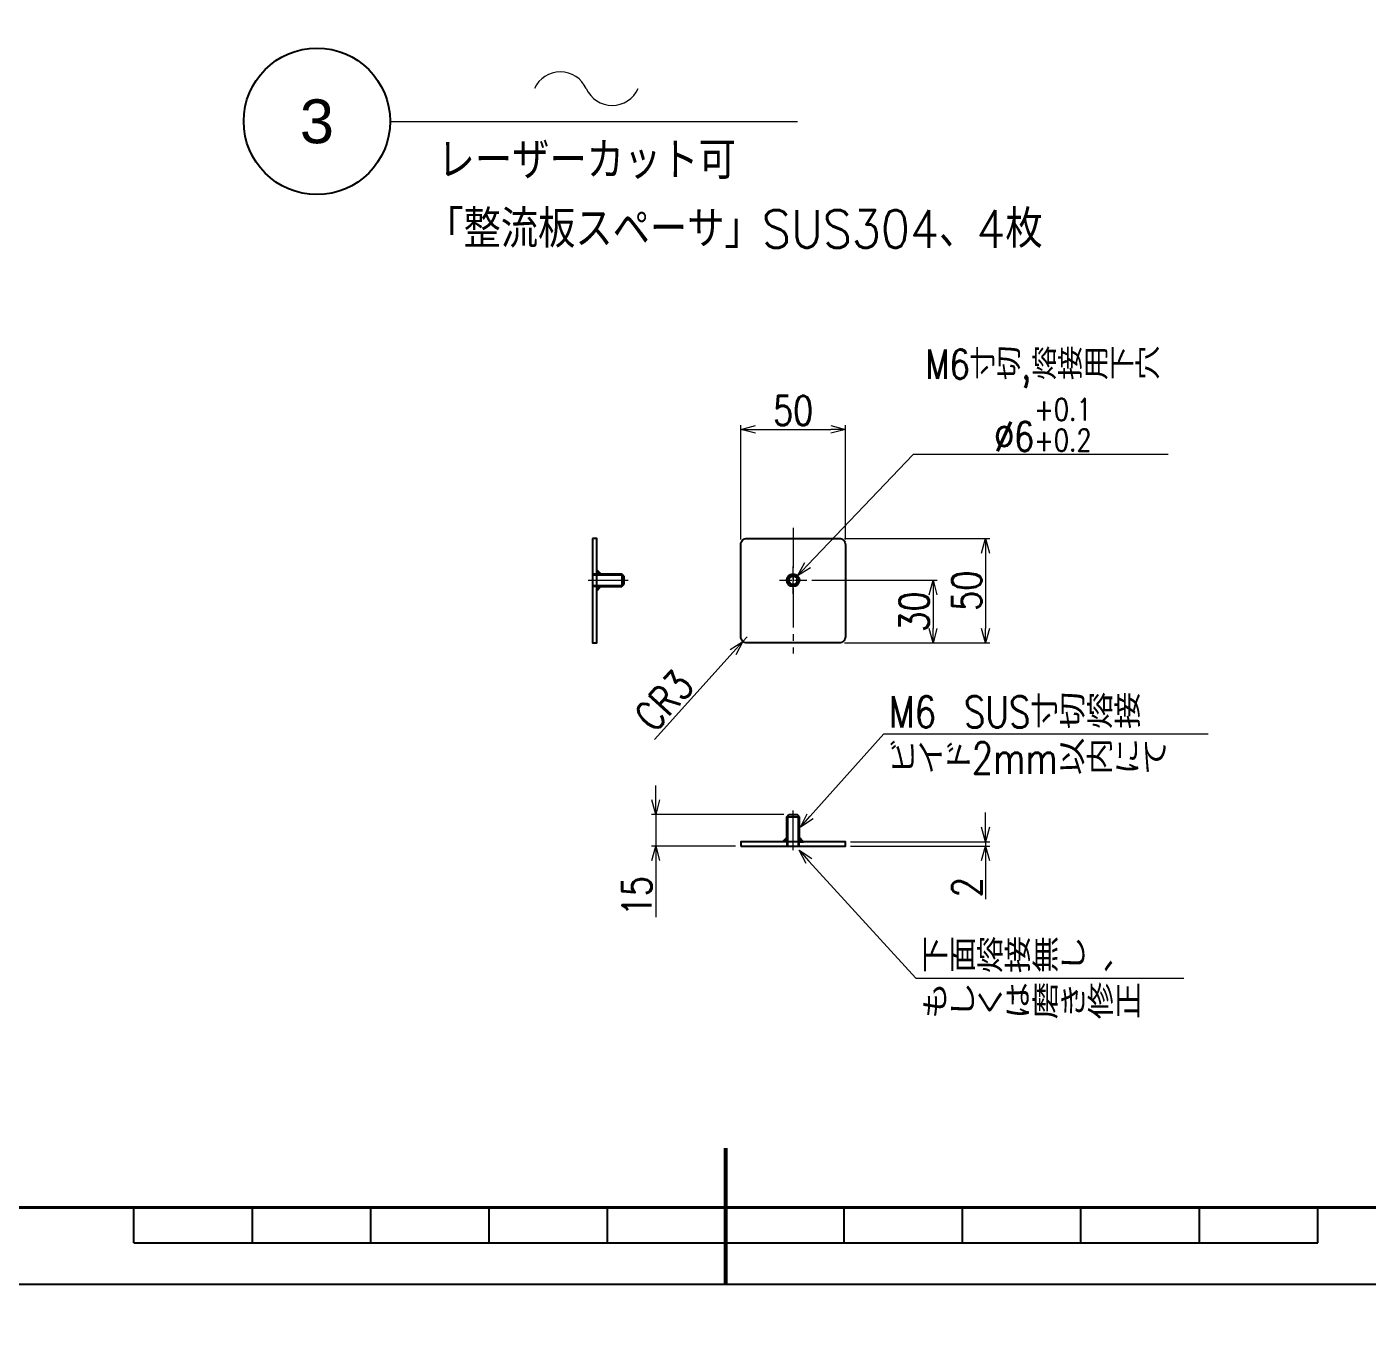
# Model space of a CAD drawing. Header units: millimetres. Extents: x 0 to 70370, y 0 to 11543.
# Drawn here: x 23230 to 23871, y 933 to 1553 of the extents above; entities that cross this region are included whole.
import ezdxf
from ezdxf import colors
from ezdxf.entities.mleader import LeaderData, LeaderLine
from ezdxf.enums import TextEntityAlignment as Align
from ezdxf.math import Vec2, Vec3

# ---------------------------------------------------------------- set-up
doc = ezdxf.new("R2010")
doc.units = ezdxf.units.MM
doc.linetypes.add('CENTER2', pattern=[28.575, 19.05, -3.175, 3.175, -3.175])
doc.linetypes.add('HIDDEN2', pattern=[4.7625, 3.175, -1.5875])
for name, color, linetype, lineweight in [('01_外形線', 7, 'Continuous', 25), ('02_細線', 5, 'Continuous', 13), ('03_かくれ線', 6, 'HIDDEN2', 13), ('04_中心線', 1, 'CENTER2', 9), ('06_文字', 7, 'Continuous', 13), ('07_寸法線', 3, 'Continuous', 9), ('99_図枠', 7, 'Continuous', 40)]:
    doc.layers.add(name, color=color, linetype=linetype, lineweight=lineweight)
doc.styles.add('KSS_TXT', font='txt.shx', dxfattribs={"bigfont": 'extfont2.shx'})
doc.styles.get("Standard").update_dxf_attribs({"font": 'arial.ttf'})
doc.styles.add('寸法用', font='simplex.shx', dxfattribs={"width": 0.8, "bigfont": '@extfont2.shx'})
doc.dimstyles.new('機械製図用', dxfattribs={"dimtxt": 3.5, "dimasz": 3.5, "dimexe": 2, "dimexo": 0, "dimgap": 1.2, "dimtad": 1, "dimdsep": 46, "dimtxsty": '寸法用', "dimblk": 'OPEN30', "dimcen": 0, "dimclrd": 256, "dimclre": 256, "dimclrt": 7, "dimazin": 2, "dimtm": 1e-09, "dimtfac": 0.75, "dimtmove": 0, "dimatfit": 3, "dimldrblk": 'OPEN30', "dimfxl": 1, "dimlwd": -1, "dimlwe": -1, "dimarcsym": 0})
doc.dimstyles.new('機械製図用$3', dxfattribs={"dimtxt": 3.5, "dimasz": 3.5, "dimexe": 2, "dimexo": 0, "dimgap": 1.2, "dimtad": 1, "dimtih": 1, "dimtoh": 1, "dimdsep": 46, "dimtxsty": '寸法用', "dimblk": 'OPEN30', "dimcen": 0, "dimsd1": 1, "dimclrd": 256, "dimclre": 256, "dimclrt": 7, "dimazin": 2, "dimtm": 1e-09, "dimtfac": 0.75, "dimtofl": 0, "dimtmove": 0, "dimatfit": 3, "dimldrblk": 'OPEN30', "dimfxl": 1, "dimlwd": -1, "dimlwe": -1, "dimarcsym": 0})

# ---------------------------------------------------------------- blocks, each defined once
blk = doc.blocks.new('_Open30')
at = {"color": 0, "linetype": 'ByBlock', "lineweight": -2}
for p, q in [((-1, 0.268), (0, 0)), ((0, 0), (-1, -0.268)), ((0, 0), (-1, 0))]:
    blk.add_line(p, q, dxfattribs=at)
blk = doc.blocks.new('*D2590')
at = {"layer": '07_寸法線', "transparency": 16777216}
for p, q in [((23653.66, 1348.91), (23603.16, 1296.09)), ((23775.55, 1348.91), (23653.66, 1348.91))]:
    blk.add_line(p, q, dxfattribs=at)
at = {"layer": 'Defpoints', "color": 0, "transparency": 16777216}
for p in [(23598.33, 1291.03), (23594.18, 1286.69)]:
    blk.add_point(p, dxfattribs=at)
at = {"layer": '07_寸法線', "transparency": 16777216, "xscale": 7, "yscale": 7, "zscale": 7, "rotation": 226.2929829217209}
blk.add_blockref('_Open30', (23598.33, 1291.03), dxfattribs=at)
at = {"layer": '07_寸法線', "color": 7, "transparency": 16777216, "insert": (23715.61, 1374.83), "char_height": 14, "attachment_point": 5, "style": '寸法用'}
blk.add_mtext('M6寸切,熔接用下穴\\P∅6{\\H10.5;\\S+0.1^ +0.2;}', dxfattribs=at)
blk = doc.blocks.new('*D2591')
at = {"layer": '07_寸法線', "transparency": 16777216}
for p, q in [((23688.23, 1170.8), (23688.23, 1177.8)), ((23623.75, 1163.8), (23690.23, 1163.8)), ((23623.75, 1161.8), (23690.23, 1161.8)), ((23688.23, 1163.8), (23688.23, 1161.8)), ((23688.23, 1154.8), (23688.23, 1136.34))]:
    blk.add_line(p, q, dxfattribs=at)
at = {"layer": 'Defpoints', "color": 0, "transparency": 16777216}
for p in [(23621.25, 1163.8), (23621.25, 1161.8), (23688.23, 1161.8)]:
    blk.add_point(p, dxfattribs=at)
at = {"layer": '07_寸法線', "transparency": 16777216, "xscale": 7, "yscale": 7, "zscale": 7}
for p, rotation in [((23688.23, 1163.8), 270), ((23688.23, 1161.8), 90)]:
    blk.add_blockref('_Open30', p, dxfattribs=dict(at, rotation=rotation))
at = {"layer": '07_寸法線', "color": 7, "transparency": 16777216, "insert": (23679.23, 1142.07), "char_height": 14, "attachment_point": 5, "rotation": 90, "style": '寸法用'}
blk.add_mtext('2', dxfattribs=at)
blk = doc.blocks.new('*D2592')
at = {"layer": '07_寸法線', "transparency": 16777216}
for p, q in [((23620.75, 1308.86), (23690.23, 1308.86)), ((23688.23, 1301.86), (23688.23, 1265.86)), ((23620.75, 1258.86), (23690.23, 1258.86))]:
    blk.add_line(p, q, dxfattribs=at)
at = {"layer": 'Defpoints', "color": 0, "transparency": 16777216}
for p in [(23618.25, 1308.86), (23618.25, 1258.86), (23688.23, 1258.86)]:
    blk.add_point(p, dxfattribs=at)
at = {"layer": '07_寸法線', "transparency": 16777216, "xscale": 7, "yscale": 7, "zscale": 7}
for p, rotation in [((23688.23, 1308.86), 90), ((23688.23, 1258.86), 270)]:
    blk.add_blockref('_Open30', p, dxfattribs=dict(at, rotation=rotation))
at = {"layer": '07_寸法線', "color": 7, "transparency": 16777216, "insert": (23679.23, 1283.86), "char_height": 14, "attachment_point": 5, "rotation": 90, "style": '寸法用'}
blk.add_mtext('50', dxfattribs=at)
blk = doc.blocks.new('*D2593')
at = {"layer": '07_寸法線', "transparency": 16777216}
for p, q in [((23571.25, 1308.36), (23571.25, 1362.96)), ((23578.25, 1360.96), (23614.25, 1360.96)), ((23621.25, 1308.36), (23621.25, 1362.96))]:
    blk.add_line(p, q, dxfattribs=at)
at = {"layer": 'Defpoints', "color": 0, "transparency": 16777216}
for p in [(23621.25, 1360.96), (23571.25, 1305.86), (23621.25, 1305.86)]:
    blk.add_point(p, dxfattribs=at)
at = {"layer": '07_寸法線', "transparency": 16777216, "xscale": 7, "yscale": 7, "zscale": 7, "rotation": 180}
blk.add_blockref('_Open30', (23571.25, 1360.96), dxfattribs=at)
at = {"layer": '07_寸法線', "transparency": 16777216, "xscale": 7, "yscale": 7, "zscale": 7}
blk.add_blockref('_Open30', (23621.25, 1360.96), dxfattribs=at)
at = {"layer": '07_寸法線', "color": 7, "transparency": 16777216, "insert": (23596.25, 1369.96), "char_height": 14, "attachment_point": 5, "style": '寸法用'}
blk.add_mtext('50', dxfattribs=at)
blk = doc.blocks.new('*D2594')
at = {"layer": '07_寸法線', "transparency": 16777216}
for p, q in [((23574.25, 1261.86), (23572.25, 1259.63)), ((23529.95, 1212.7), (23567.56, 1254.43))]:
    blk.add_line(p, q, dxfattribs=at)
at = {"layer": 'Defpoints', "color": 0, "transparency": 16777216}
for p in [(23572.25, 1259.63), (23574.25, 1261.86)]:
    blk.add_point(p, dxfattribs=at)
at = {"layer": '07_寸法線', "transparency": 16777216, "xscale": 7, "yscale": 7, "zscale": 7, "rotation": 47.97796931073528}
blk.add_blockref('_Open30', (23572.25, 1259.63), dxfattribs=at)
at = {"layer": '07_寸法線', "color": 7, "transparency": 16777216, "insert": (23534.6, 1231.3), "char_height": 14, "attachment_point": 5, "rotation": 47.97797, "style": '寸法用'}
blk.add_mtext('CR3', dxfattribs=at)
blk = doc.blocks.new('*D2595')
at = {"layer": '07_寸法線', "transparency": 16777216}
for p, q in [((23530.6, 1183.8), (23530.6, 1190.8)), ((23591.85, 1176.8), (23528.6, 1176.8)), ((23530.6, 1176.8), (23530.6, 1161.8)), ((23568.75, 1161.8), (23528.6, 1161.8)), ((23530.6, 1154.8), (23530.6, 1127.8))]:
    blk.add_line(p, q, dxfattribs=at)
at = {"layer": 'Defpoints', "color": 0, "transparency": 16777216}
for p in [(23594.35, 1176.8), (23530.6, 1161.8), (23571.25, 1161.8)]:
    blk.add_point(p, dxfattribs=at)
at = {"layer": '07_寸法線', "transparency": 16777216, "xscale": 7, "yscale": 7, "zscale": 7}
for p, rotation in [((23530.6, 1176.8), 270), ((23530.6, 1161.8), 90)]:
    blk.add_blockref('_Open30', p, dxfattribs=dict(at, rotation=rotation))
at = {"layer": '07_寸法線', "color": 7, "transparency": 16777216, "insert": (23521.6, 1137.8), "char_height": 14, "attachment_point": 5, "rotation": 90, "style": '寸法用'}
blk.add_mtext('15', dxfattribs=at)
blk = doc.blocks.new('AM_BALLOON1')
at = {"transparency": 16777216}
blk.add_circle((0, 0), 5, dxfattribs=at)
blk.add_attdef('B_NUMBER', text='', height=3, dxfattribs=at).set_placement((0, 0), align=Align.MIDDLE_CENTER)
blk = doc.blocks.new('_OPEN')
at = {"color": 0, "linetype": 'ByBlock'}
for p, q in [((-1, 0.17), (0, 0)), ((0, 0), (-1, -0.17)), ((0, 0), (-1, 0))]:
    blk.add_line(p, q, dxfattribs=at)
blk = doc.blocks.new('p1ba05')
for centre, start, end in [((-2.954, 0.285), 24.22764, 155.57578), ((0, 1.621), 204.22764, 335.57578)]:
    blk.add_arc(centre, 1.621, start, end)
blk = doc.blocks.new('*U2613')
at = {"layer": '04_中心線', "color": 0, "linetype": 'CENTER2', "transparency": 16777216}
for p, q in [((0, 0.6), (0, 6.5)), ((-6.5, 0), (-0.6, 0)), ((0.6, 0), (6.5, 0)), ((0, -6.5), (0, -0.6))]:
    blk.add_line(p, q, dxfattribs=at)
at = {"layer": '04_中心線', "color": 0, "linetype": 'Continuous', "transparency": 16777216}
for p, q in [((-0.3, 0), (0.3, 0)), ((0, -0.3), (0, 0.3))]:
    blk.add_line(p, q, dxfattribs=at)
blk = doc.blocks.new('*D2614')
at = {"layer": '07_寸法線', "transparency": 16777216}
for p, q in [((23605.25, 1288.86), (23665.12, 1288.86)), ((23663.12, 1281.86), (23663.12, 1265.86)), ((23620.75, 1258.86), (23665.12, 1258.86))]:
    blk.add_line(p, q, dxfattribs=at)
at = {"layer": 'Defpoints', "color": 0, "transparency": 16777216}
for p in [(23602.75, 1288.86), (23618.25, 1258.86), (23663.12, 1258.86)]:
    blk.add_point(p, dxfattribs=at)
at = {"layer": '07_寸法線', "transparency": 16777216, "xscale": 7, "yscale": 7, "zscale": 7}
for p, rotation in [((23663.12, 1288.86), 90), ((23663.12, 1258.86), 270)]:
    blk.add_blockref('_Open30', p, dxfattribs=dict(at, rotation=rotation))
at = {"layer": '07_寸法線', "color": 7, "transparency": 16777216, "insert": (23654.12, 1273.86), "char_height": 14, "attachment_point": 5, "rotation": 90, "style": '寸法用'}
blk.add_mtext('30', dxfattribs=at)

msp = doc.modelspace()

# ---------------------------------------------------------------- hatches: boundary and pattern name
at = {"layer": '01_外形線'}
h = msp.add_hatch(color=256, dxfattribs=at)
h.dxf.hatch_style = 1
h.paths.add_polyline_path([(23502.384, 1293.857), (23502.384, 1291.857), (23504.384, 1291.857)])
h = msp.add_hatch(color=256, dxfattribs=at)
h.dxf.hatch_style = 1
h.paths.add_polyline_path([(23504.384, 1285.857), (23502.384, 1285.857), (23502.384, 1283.857)])
h = msp.add_hatch(color=256, dxfattribs=at)
h.dxf.hatch_style = 1
h.paths.add_polyline_path([(23591.254, 1163.802), (23593.254, 1163.802), (23593.254, 1165.802)])
h = msp.add_hatch(color=256, dxfattribs=at)
h.dxf.hatch_style = 1
h.paths.add_polyline_path([(23599.254, 1165.802), (23599.254, 1163.802), (23601.254, 1163.802)])

# ---------------------------------------------------------------- linework, layer by layer
for p, q in [((23502.384, 1291.857), (23514.384, 1291.857)), ((23514.384, 1291.857), (23515.384, 1290.857)), ((23514.384, 1291.857), (23514.384, 1285.857)), ((23515.384, 1290.857), (23515.384, 1286.857)), ((23502.384, 1285.857), (23514.384, 1285.857)), ((23514.384, 1285.857), (23515.384, 1286.857)), ((23593.254, 1175.802), (23594.254, 1176.802)), ((23593.254, 1175.802), (23599.254, 1175.802)), ((23593.254, 1163.802), (23593.254, 1175.802)), ((23594.254, 1176.802), (23598.254, 1176.802)), ((23599.254, 1175.802), (23598.254, 1176.802)), ((23599.254, 1163.802), (23599.254, 1175.802))]:
    msp.add_line(p, q, dxfattribs=at)
for points in [[(23500.384, 1308.857), (23500.384, 1258.857), (23502.384, 1258.857), (23502.384, 1308.857)], [(23571.254, 1161.802), (23621.254, 1161.802), (23621.254, 1163.802), (23571.254, 1163.802)]]:
    msp.add_lwpolyline(points, close=True, dxfattribs=at)
msp.add_lwpolyline([(23618.254, 1258.857), (23574.254, 1258.857, -0.4142136), (23571.254, 1261.857), (23571.254, 1305.857, -0.4142136), (23574.254, 1308.857), (23618.254, 1308.857, -0.4142136), (23621.254, 1305.857), (23621.254, 1261.857, -0.4142136)], format="xyb", close=True, dxfattribs=at)
for points in [[(23504.384, 1291.857), (23502.384, 1291.857), (23502.384, 1293.857), (23504.384, 1291.857)], [(23504.384, 1285.857), (23502.384, 1285.857), (23502.384, 1283.857), (23504.384, 1285.857)], [(23593.254, 1165.802), (23593.254, 1163.802), (23591.254, 1163.802), (23593.254, 1165.802)], [(23599.254, 1165.802), (23599.254, 1163.802), (23601.254, 1163.802), (23599.254, 1165.802)]]:
    msp.add_lwpolyline(points, dxfattribs=at)
for radius in [3.05, 3, 2]:
    msp.add_circle((23596.254, 1288.857), radius, dxfattribs=at)
at = {"layer": '02_細線'}
for p, q in [((23502.384, 1291.257), (23514.984, 1291.257)), ((23502.384, 1286.457), (23514.984, 1286.457)), ((23593.854, 1163.802), (23593.854, 1176.402)), ((23598.654, 1163.802), (23598.654, 1176.402))]:
    msp.add_line(p, q, dxfattribs=at)
msp.add_circle((23596.254, 1288.857), 2.4, dxfattribs=at)
at = {"layer": '03_かくれ線'}
for p, q in [((23500.384, 1291.907), (23502.384, 1291.907)), ((23500.384, 1291.257), (23502.384, 1291.257)), ((23500.384, 1286.457), (23502.384, 1286.457)), ((23500.384, 1285.807), (23502.384, 1285.807)), ((23593.204, 1161.802), (23593.204, 1163.802)), ((23593.854, 1161.802), (23593.854, 1163.802)), ((23598.654, 1161.802), (23598.654, 1163.802)), ((23599.304, 1161.802), (23599.304, 1163.802))]:
    msp.add_line(p, q, dxfattribs=at)
for points in [[(23502.384, 1291.857), (23500.384, 1291.857), (23500.384, 1285.857), (23502.384, 1285.857)], [(23593.254, 1163.802), (23593.254, 1161.802), (23599.254, 1161.802), (23599.254, 1163.802)]]:
    msp.add_lwpolyline(points, dxfattribs=at)
at = {"layer": '04_中心線'}
for p, q in [((23596.254, 1313.857), (23596.254, 1253.857)), ((23498.384, 1288.857), (23504.384, 1288.857)), ((23500.384, 1288.857), (23517.384, 1288.857)), ((23596.254, 1161.802), (23596.254, 1178.802)), ((23596.254, 1159.802), (23596.254, 1165.802))]:
    msp.add_line(p, q, dxfattribs=at)
at = {"layer": '07_寸法線'}
msp.add_line((23403.723, 1508.222), (23598.284, 1508.222), dxfattribs=at)
at = {"layer": '99_図枠', "lineweight": 53}
msp.add_line((23564.112, 952.392), (23564.112, 1017.284), dxfattribs=at)
at = {"layer": '99_図枠', "lineweight": 25}
for p, q in [((23281.255, 972.027), (23281.255, 988.999)), ((23337.827, 972.027), (23337.827, 988.999)), ((23394.398, 972.027), (23394.398, 988.999)), ((23450.969, 972.027), (23450.969, 988.999)), ((23507.541, 972.027), (23507.541, 988.999)), ((23620.684, 972.027), (23620.684, 988.999)), ((23677.255, 972.027), (23677.255, 988.999)), ((23733.827, 972.027), (23733.827, 988.999)), ((23790.398, 972.027), (23790.398, 988.999)), ((23846.969, 972.027), (23846.969, 988.999)), ((23281.255, 972.027), (23846.969, 972.027))]:
    msp.add_line(p, q, dxfattribs=at)
at = {"layer": '99_図枠'}
msp.add_lwpolyline([(22535.021, 988.999), (24666.633, 988.999), (24666.633, 2526.74), (22535.021, 2526.74)], close=True, dxfattribs=at)
at = {"layer": 'Defpoints'}
msp.add_lwpolyline([(22424.82, 952.392), (24703.404, 952.392), (24703.404, 2563.512), (22424.82, 2563.512)], close=True, dxfattribs=at)

# ---------------------------------------------------------------- block references
at = {"layer": '04_中心線', "linetype": 'CENTER2'}
msp.add_blockref('*U2613', (23596.254, 1288.857), dxfattribs=at)
at = {"layer": '07_寸法線', "xscale": 8.399490909090904, "yscale": 8.399490909090904, "zscale": 8.399490909090904}
msp.add_blockref('p1ba05', (23509.815, 1515.88), dxfattribs=at)

# ---------------------------------------------------------------- texts
at = {"layer": '06_文字', "color": 3, "style": 'KSS_TXT', "width": 0.9}
for s, p in [('レーザーカット可', (23426.33, 1480.624)), ('「整流板スペーサ」SUS304、4枚', (23420.916, 1447.819))]:
    msp.add_text(s, height=18, dxfattribs=at).set_placement(p)

# ---------------------------------------------------------------- dimensions: what is measured, and where the dimension line sits
at = {"layer": '07_寸法線'}
dim = msp.add_diameter_dim_2p(p1=(23594.181, 1286.688), p2=(23598.327, 1291.025), text='M6寸切,熔接用下穴\\P<>', dimstyle='機械製図用$3', override={"dimtxt": 14, "dimasz": 7, "dimgap": 2, "dimtol": 1, "dimtp": 0.1, "dimtm": -0.2}, dxfattribs=at)
dim.commit()
dim.dimension.update_dxf_attribs({"geometry": '*D2590', "text_midpoint": (23715.607, 1348.915), "dimtype": 163})
dim = msp.add_linear_dim(base=(23621.254, 1360.963), p1=(23571.254, 1305.857), p2=(23621.254, 1305.857), dimstyle='機械製図用', override={"dimtxt": 14, "dimasz": 7, "dimexo": 2.5, "dimgap": 2}, dxfattribs=at)
dim.commit()
dim.dimension.update_dxf_attribs({"geometry": '*D2593', "text_midpoint": (23596.254, 1369.963)})
for base, p1, p2, picture, middle in [((23688.229, 1258.857), (23618.254, 1308.857), (23618.254, 1258.857), '*D2592', (23679.229, 1283.857)), ((23663.115, 1258.857), (23602.754, 1288.857), (23618.254, 1258.857), '*D2614', (23654.115, 1273.857)), ((23530.602, 1161.802), (23594.354, 1176.802), (23571.254, 1161.802), '*D2595', (23521.602, 1137.802)), ((23688.229, 1161.802), (23621.254, 1163.802), (23621.254, 1161.802), '*D2591', (23679.229, 1142.069))]:
    dim = msp.add_linear_dim(base=base, p1=p1, p2=p2, angle=90, dimstyle='機械製図用', override={"dimtxt": 14, "dimasz": 7, "dimexo": 2.5, "dimgap": 2}, dxfattribs=at)
    dim.commit()
    dim.dimension.update_dxf_attribs({"geometry": picture, "text_midpoint": middle})
dim = msp.add_radius_dim(center=(23574.254, 1261.857), mpoint=(23572.245, 1259.628), text='C<>', dimstyle='機械製図用', override={"dimtxt": 14, "dimasz": 7, "dimgap": 2}, dxfattribs=at)
dim.commit()
dim.dimension.update_dxf_attribs({"geometry": '*D2594', "text_midpoint": (23541.29, 1225.275), "dimtype": 164})

# ---------------------------------------------------------------- leaders
ml = msp.add_multileader_block('Standard', dxfattribs=at)
ml.set_content('AM_BALLOON1', color=256, scale=9.3744318)
ml.set_attribute('B_NUMBER', '1', width=0)
ml.set_leader_properties(color=256, linetype='ByLayer', lineweight=-1)
ml.set_arrow_properties(name='OPEN')
ml.build(insert=Vec2(0, 0))
ml.multileader.update_dxf_attribs({"leader_type": 0, "has_dogleg": 0, "text_right_attachment_type": 6, "dogleg_length": 0, "arrow_head_size": 4.688, "scale": 2.5, "block_connection_type": 1})
ctx = ml.context
ctx.base_point, ctx.scale, ctx.char_height, ctx.arrow_head_size, ctx.landing_gap_size, ctx.plane_origin = Vec3(33418.771, 3166.995), 2.5, 9.375, 4.688, 4.688, Vec3(33418.771, 3166.995)
ctx.right_attachment, ctx.attachment_type = 6, 1
notes = []
notes.append((ctx, [(0, (0, 0, 0), (0, 0), (1, 0), 1, [])]))
ctx.block.insert = Vec3(33418.771, 3166.995)
ml = msp.add_multileader_block('Standard', dxfattribs=at)
ml.set_content('AM_BALLOON1', color=256, scale=7.4995455)
ml.set_attribute('B_NUMBER', '1A', width=0)
ml.set_leader_properties(color=256, linetype='ByLayer', lineweight=-1)
ml.set_arrow_properties(name='OPEN')
ml.build(insert=Vec2(0, 0))
ml.multileader.update_dxf_attribs({"leader_type": 0, "has_dogleg": 0, "text_right_attachment_type": 6, "dogleg_length": 0, "arrow_head_size": 3.75, "scale": 2.5, "block_connection_type": 1})
ctx = ml.context
ctx.base_point, ctx.scale, ctx.char_height, ctx.arrow_head_size, ctx.landing_gap_size, ctx.plane_origin = Vec3(35324.795, 3132.322), 2.5, 7.5, 3.75, 3.75, Vec3(35324.795, 3132.322)
ctx.right_attachment, ctx.attachment_type = 6, 1
notes.append((ctx, [(0, (0, 0, 0), (0, 0), (1, 0), 1, [])]))
ctx.block.insert = Vec3(35324.795, 3132.322)
ml = msp.add_multileader_block('Standard', dxfattribs=at)
ml.set_content('AM_BALLOON1', color=256, scale=7.4995455)
ml.set_attribute('B_NUMBER', '2', width=0)
ml.set_leader_properties(color=256, linetype='ByLayer', lineweight=-1)
ml.set_arrow_properties(name='OPEN')
ml.build(insert=Vec2(0, 0))
ml.multileader.update_dxf_attribs({"leader_type": 0, "has_dogleg": 0, "text_right_attachment_type": 6, "dogleg_length": 0, "arrow_head_size": 3.75, "scale": 2.5, "block_connection_type": 1})
ctx = ml.context
ctx.base_point, ctx.scale, ctx.char_height, ctx.arrow_head_size, ctx.landing_gap_size, ctx.plane_origin = Vec3(37084.606, 2712.991), 2.5, 7.5, 3.75, 3.75, Vec3(37084.606, 2712.991)
ctx.right_attachment, ctx.attachment_type = 6, 1
notes.append((ctx, [(0, (0, 0, 0), (0, 0), (1, 0), 1, [])]))
ctx.block.insert = Vec3(37084.606, 2712.991)
ml = msp.add_multileader_block('Standard', dxfattribs=at)
ml.set_content('AM_BALLOON1', color=256, scale=7.4995455)
ml.set_attribute('B_NUMBER', '3', width=0)
ml.set_leader_properties(color=256, linetype='ByLayer', lineweight=-1)
ml.set_arrow_properties(name='OPEN')
ml.build(insert=Vec2(0, 0))
ml.multileader.update_dxf_attribs({"leader_type": 0, "has_dogleg": 0, "text_right_attachment_type": 6, "dogleg_length": 0, "arrow_head_size": 3.75, "scale": 2.5, "block_connection_type": 1})
ctx = ml.context
ctx.base_point, ctx.scale, ctx.char_height, ctx.arrow_head_size, ctx.landing_gap_size, ctx.plane_origin = Vec3(38565.945, 2679.176), 2.5, 7.5, 3.75, 3.75, Vec3(38565.945, 2679.176)
ctx.right_attachment, ctx.attachment_type = 6, 1
notes.append((ctx, [(0, (0, 0, 0), (0, 0), (1, 0), 1, [])]))
ctx.block.insert = Vec3(38565.945, 2679.176)
ml = msp.add_multileader_block('Standard', dxfattribs=at)
ml.set_content('AM_BALLOON1', color=256, scale=7.4995455)
ml.set_attribute('B_NUMBER', '1B', width=0)
ml.set_leader_properties(color=256, linetype='ByLayer', lineweight=-1)
ml.set_arrow_properties(name='OPEN')
ml.build(insert=Vec2(0, 0))
ml.multileader.update_dxf_attribs({"leader_type": 0, "has_dogleg": 0, "text_right_attachment_type": 6, "dogleg_length": 0, "arrow_head_size": 3.75, "scale": 2.5, "block_connection_type": 1})
ctx = ml.context
ctx.base_point, ctx.scale, ctx.char_height, ctx.arrow_head_size, ctx.landing_gap_size, ctx.plane_origin = Vec3(35324.795, 2449.628), 2.5, 7.5, 3.75, 3.75, Vec3(35324.795, 2449.628)
ctx.right_attachment, ctx.attachment_type = 6, 1
notes.append((ctx, [(0, (0, 0, 0), (0, 0), (1, 0), 1, [])]))
ctx.block.insert = Vec3(35324.795, 2449.628)
ml = msp.add_multileader_block('Standard', dxfattribs=at)
ml.set_content('AM_BALLOON1', color=256, scale=5.0246955)
ml.set_attribute('B_NUMBER', '1', width=0)
ml.set_leader_properties(color=256, linetype='ByLayer', lineweight=-1)
ml.set_arrow_properties(name='OPEN')
ml.build(insert=Vec2(0, 0))
ml.multileader.update_dxf_attribs({"leader_type": 0, "has_dogleg": 0, "text_right_attachment_type": 6, "dogleg_length": 0, "arrow_head_size": 2.513, "scale": 2.5, "block_connection_type": 1})
ctx = ml.context
ctx.base_point, ctx.scale, ctx.char_height, ctx.arrow_head_size, ctx.landing_gap_size, ctx.plane_origin = Vec3(40332.084, 2013.345), 2.5, 5.025, 2.513, 2.513, Vec3(40332.084, 2013.345)
ctx.right_attachment, ctx.attachment_type = 6, 1
notes.append((ctx, [(0, (0, 0, 0), (0, 0), (1, 0), 1, [])]))
ctx.block.insert = Vec3(40332.084, 2013.345)
ml = msp.add_multileader_block('Standard', dxfattribs=at)
ml.set_content('AM_BALLOON1', color=256, scale=5.0246955)
ml.set_attribute('B_NUMBER', '2', width=0)
ml.set_leader_properties(color=256, linetype='ByLayer', lineweight=-1)
ml.set_arrow_properties(name='OPEN')
ml.build(insert=Vec2(0, 0))
ml.multileader.update_dxf_attribs({"leader_type": 0, "has_dogleg": 0, "text_right_attachment_type": 6, "dogleg_length": 0, "arrow_head_size": 2.513, "scale": 2.5, "block_connection_type": 1})
ctx = ml.context
ctx.base_point, ctx.scale, ctx.char_height, ctx.arrow_head_size, ctx.landing_gap_size, ctx.plane_origin = Vec3(41277.991, 2013.345), 2.5, 5.025, 2.513, 2.513, Vec3(41277.991, 2013.345)
ctx.right_attachment, ctx.attachment_type = 6, 1
notes.append((ctx, [(0, (0, 0, 0), (0, 0), (1, 0), 1, [])]))
ctx.block.insert = Vec3(41277.991, 2013.345)
ml = msp.add_multileader_block('Standard', dxfattribs=at)
ml.set_content('AM_BALLOON1', color=256, scale=7.4995455)
ml.set_attribute('B_NUMBER', '3', width=0)
ml.set_leader_properties(color=256, linetype='ByLayer', lineweight=-1)
ml.set_arrow_properties(name='OPEN')
ml.build(insert=Vec2(0, 0))
ml.multileader.update_dxf_attribs({"leader_type": 0, "has_dogleg": 0, "text_right_attachment_type": 6, "dogleg_length": 0, "arrow_head_size": 3.75, "scale": 2.5, "block_connection_type": 1})
ctx = ml.context
ctx.base_point, ctx.scale, ctx.char_height, ctx.arrow_head_size, ctx.landing_gap_size, ctx.plane_origin = Vec3(38565.945, 1903.883), 2.5, 7.5, 3.75, 3.75, Vec3(38565.945, 1903.883)
ctx.right_attachment, ctx.attachment_type = 6, 1
notes.append((ctx, [(0, (0, 0, 0), (0, 0), (1, 0), 1, [])]))
ctx.block.insert = Vec3(38565.945, 1903.883)
ml = msp.add_multileader_block('Standard', dxfattribs=at)
ml.set_content('AM_BALLOON1', color=256, scale=7.4995455)
ml.set_attribute('B_NUMBER', '1C', width=0)
ml.set_leader_properties(color=256, linetype='ByLayer', lineweight=-1)
ml.set_arrow_properties(name='OPEN')
ml.build(insert=Vec2(0, 0))
ml.multileader.update_dxf_attribs({"leader_type": 0, "has_dogleg": 0, "text_right_attachment_type": 6, "dogleg_length": 0, "arrow_head_size": 3.75, "scale": 2.5, "block_connection_type": 1})
ctx = ml.context
ctx.base_point, ctx.scale, ctx.char_height, ctx.arrow_head_size, ctx.landing_gap_size, ctx.plane_origin = Vec3(35324.795, 1714.135), 2.5, 7.5, 3.75, 3.75, Vec3(35324.795, 1714.135)
ctx.right_attachment, ctx.attachment_type = 6, 1
notes.append((ctx, [(0, (0, 0, 0), (0, 0), (1, 0), 1, [])]))
ctx.block.insert = Vec3(35324.795, 1714.135)
ml = msp.add_multileader_block('Standard', dxfattribs=at)
ml.set_content('AM_BALLOON1', color=256, scale=6.9995758)
ml.set_attribute('B_NUMBER', '3', width=0)
ml.set_leader_properties(color=256, linetype='ByLayer', lineweight=-1)
ml.set_arrow_properties(name='OPEN')
ml.build(insert=Vec2(0, 0))
ml.multileader.update_dxf_attribs({"leader_type": 0, "has_dogleg": 0, "text_right_attachment_type": 6, "dogleg_length": 0, "arrow_head_size": 3.5, "scale": 2.5, "block_connection_type": 1})
ctx = ml.context
ctx.base_point, ctx.scale, ctx.char_height, ctx.arrow_head_size, ctx.landing_gap_size, ctx.plane_origin = Vec3(23368.684, 1508.25), 2.5, 7, 3.5, 3.5, Vec3(23368.684, 1508.25)
ctx.right_attachment, ctx.attachment_type = 6, 1
notes.append((ctx, [(0, (0, 0, 0), (0, 0), (1, 0), 1, [])]))
ctx.block.insert = Vec3(23368.684, 1508.25)
ml = msp.add_multileader_block('Standard', dxfattribs=at)
ml.set_content('AM_BALLOON1', color=256, scale=2.4998485)
ml.set_attribute('B_NUMBER', '4', width=0)
ml.set_leader_properties(color=256, linetype='ByLayer', lineweight=-1)
ml.set_arrow_properties(name='OPEN')
ml.build(insert=Vec2(0, 0))
ml.multileader.update_dxf_attribs({"leader_type": 0, "has_dogleg": 0, "text_right_attachment_type": 6, "dogleg_length": 0, "arrow_head_size": 1.25, "scale": 2.5, "block_connection_type": 1})
ctx = ml.context
ctx.base_point, ctx.scale, ctx.char_height, ctx.arrow_head_size, ctx.landing_gap_size, ctx.plane_origin = Vec3(28311.936, 1443.584), 2.5, 2.5, 1.25, 1.25, Vec3(28311.936, 1443.584)
ctx.right_attachment, ctx.attachment_type = 6, 1
notes.append((ctx, [(0, (0, 0, 0), (0, 0), (1, 0), 1, [])]))
ctx.block.insert = Vec3(28311.936, 1443.584)
ml = msp.add_multileader_mtext('Standard', dxfattribs=at)
ml.set_content('M6\u3000SUS寸切熔接\\Pビイド2mm以内にて', color=7, style='寸法用')
ml.set_leader_properties(color=256, linetype='ByLayer', lineweight=-1)
ml.set_arrow_properties(name='OPEN30')
ml.build(insert=Vec2(0, 0))
ml.multileader.update_dxf_attribs({"has_dogleg": 0, "text_left_attachment_type": 6, "text_right_attachment_type": 6, "arrow_head_size": 7})
ctx = ml.context
ctx.base_point, ctx.char_height, ctx.arrow_head_size, ctx.landing_gap_size, ctx.plane_origin = Vec3(23639.657, 1215.383), 15, 7, 2.352, Vec3(23657.827, 1153.51)
ctx.left_attachment, ctx.right_attachment = 6, 6
notes.append((ctx, [(0, (1, 1, 0), (23630.249, 1215.383), (1, 0), 9.408, [(0, [(23599.745, 1170.779)], 0, [])])]))
ctx.mtext.insert, ctx.mtext.width, ctx.mtext.defined_height, ctx.mtext.line_spacing_factor, ctx.mtext.flow_direction = Vec3(23642.009, 1233.383), 151.12249, 3.716, 0.88, 5
ml = msp.add_multileader_mtext('Standard', dxfattribs=at)
ml.set_content('下面熔接無し、\\Pもしくは磨き修正', color=7, style='寸法用')
ml.set_leader_properties(color=256, linetype='ByLayer', lineweight=-1)
ml.set_arrow_properties(name='OPEN30')
ml.build(insert=Vec2(0, 0))
ml.multileader.update_dxf_attribs({"has_dogleg": 0, "text_left_attachment_type": 6, "text_right_attachment_type": 6, "arrow_head_size": 7})
ctx = ml.context
ctx.base_point, ctx.char_height, ctx.arrow_head_size, ctx.landing_gap_size, ctx.plane_origin = Vec3(23654.908, 1098.643), 15, 7, 2.352, Vec3(23657.214, 1109.397)
ctx.left_attachment, ctx.right_attachment = 6, 6
notes.append((ctx, [(0, (1, 1, 0), (23645.5, 1098.643), (1, 0), 9.408, [(0, [(23599.132, 1159.802)], 0, [])])]))
ctx.mtext.insert, ctx.mtext.width, ctx.mtext.defined_height, ctx.mtext.line_spacing_factor, ctx.mtext.flow_direction = Vec3(23657.26, 1116.643), 124.48224, 3.716, 0.88, 5
ml = msp.add_multileader_block('Standard', dxfattribs=at)
ml.set_content('AM_BALLOON1', color=256, scale=2.4998485)
ml.set_attribute('B_NUMBER', '5', width=0)
ml.set_leader_properties(color=256, linetype='ByLayer', lineweight=-1)
ml.set_arrow_properties(name='OPEN')
ml.build(insert=Vec2(0, 0))
ml.multileader.update_dxf_attribs({"leader_type": 0, "has_dogleg": 0, "text_right_attachment_type": 6, "dogleg_length": 0, "arrow_head_size": 1.25, "scale": 2.5, "block_connection_type": 1})
ctx = ml.context
ctx.base_point, ctx.scale, ctx.char_height, ctx.arrow_head_size, ctx.landing_gap_size, ctx.plane_origin = Vec3(28311.936, 1131.036), 2.5, 2.5, 1.25, 1.25, Vec3(28311.936, 1131.036)
ctx.right_attachment, ctx.attachment_type = 6, 1
notes.append((ctx, [(0, (0, 0, 0), (0, 0), (1, 0), 1, [])]))
ctx.block.insert = Vec3(28311.936, 1131.036)
for ctx, leaders in notes:
    for number, flags, end, landing, length, lines in leaders:
        leader = LeaderData()
        leader.index, (leader.has_last_leader_line, leader.has_dogleg_vector, leader.attachment_direction) = number, flags
        leader.last_leader_point, leader.dogleg_vector, leader.dogleg_length = Vec3(end), Vec3(landing), length
        for number, points, colour, breaks in lines:
            line = LeaderLine()
            line.index, line.vertices, line.color, line.breaks = number, Vec3.list(points), colors.encode_raw_color(colour), breaks
            leader.lines.append(line)
        ctx.leaders.append(leader)

doc.saveas('drawing.dxf')
